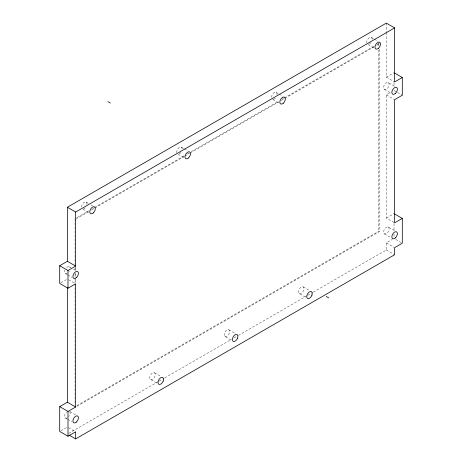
<?xml version="1.0" encoding="UTF-8"?>
<svg xmlns="http://www.w3.org/2000/svg" width="462" height="462" viewBox="0 0 462 462"><rect width="100%" height="100%" fill="white"/><g stroke="black" fill="none" stroke-linecap="round" stroke-linejoin="round"><path stroke-width="0.35" stroke-dasharray="2.31 1.73" d="M76.923 217.689L88.796 210.834M92.544 208.668L93.792 207.952M94.415 207.588L184.373 155.654M187.497 153.846L188.75 153.124M191.245 151.686L278.707 101.19M282.455 99.024L283.703 98.302M284.326 97.944L374.289 46.009M377.408 44.202L378.661 43.48L379.273 43.838L379.273 45.276M75.664 219.127L88.785 211.55M91.285 210.106L94.404 208.304M95.033 207.94L184.367 156.364M184.991 156.006L189.362 153.482M189.986 153.118L278.696 101.906M281.196 100.462L284.321 98.66M284.944 98.296L374.278 46.72M376.773 45.282L379.273 43.838M386.336 32.473L386.336 77.16L394.011 72.725M60.88 282.779L66.788 279.371M394.034 222.505L386.336 218.064L386.336 94.883L391.06 92.157M386.336 218.064L394.011 213.635M76.923 405.561L378.661 231.358L379.273 231.71L379.273 48.874M76.917 406.277L379.273 231.71M60.88 430.775L67.377 427.027M313.305 292.128L386.336 249.965L386.336 242.879L392.238 239.466M68.624 433.396L158.506 381.502M159.13 381.138L164.125 378.257M164.749 377.899L231.537 339.339M234.032 337.895L237.78 335.735M238.404 335.372L307.063 295.732M307.686 295.374L312.682 292.492M371.402 37.439L373.77 38.808M374.364 39.149L377.916 41.199M368.087 44.548L374.012 47.967M386.336 77.16L394.623 81.941M388.288 82.634A3.91 2.258 -60 0 1 387.052 88.687A3.91 2.258 -60 0 1 383.668 86.735A3.91 2.258 -60 0 1 388.288 82.634L395.391 86.74M394.011 90.448L396.968 92.157M397.563 92.504L402.298 95.236M384.378 89.403L390.892 93.162M386.336 94.883L394.623 99.665M276.241 92.383L278.609 93.751M279.198 94.092L282.75 96.142M272.921 99.492L278.846 102.91M388.288 227.085A3.91 2.258 -60 0 1 387.052 233.137A3.91 2.258 -60 0 1 383.668 231.185A3.91 2.258 -60 0 1 388.288 227.085L394.802 230.844M395.784 239.472L401.114 242.55M384.378 233.853L390.892 237.612M386.336 242.879L394.034 247.32M386.336 249.965L394.623 254.753M181.381 147.147L183.749 148.516M184.338 148.856L187.895 150.907M178.066 154.256L183.986 157.675M303.176 286.862L309.69 290.621M299.272 293.624A3.91 2.258 -60 0 0 303.176 291.372L303.615 290.459A3.91 2.258 -60 0 0 301.224 287.052A3.91 2.258 -60 0 0 298.827 293.22L305.78 297.389M86.215 202.09L88.583 203.459M90.95 204.828L92.729 205.85M82.9 209.199L88.82 212.618M228.811 329.793L235.915 333.899M224.902 336.561A3.91 2.258 -60 0 0 228.811 334.309L229.25 333.391A3.91 2.258 -60 0 0 226.854 329.989A3.91 2.258 -60 0 0 224.463 336.157L231.416 340.321M69.329 266.782L71.108 267.81M73.475 269.179L75.843 270.547M65.425 273.55L67.198 274.578M67.793 274.919L71.933 277.31M68.561 279.712L74.48 283.131M154.441 372.73L160.955 376.49M150.537 379.498A3.91 2.258 -60 0 0 154.441 377.24L154.88 376.328A3.91 2.258 -60 0 0 152.489 372.926A3.91 2.258 -60 0 0 150.098 379.088L157.045 383.258M69.924 411.578L76.432 415.338M65.425 418L67.198 419.028M67.793 419.369L71.933 421.76M68.561 427.708L75.075 431.468M394.011 82.652L394.011 86.908M394.011 223.556L394.011 230.648M394.011 234.194L394.011 238.444M386.336 23.1L386.336 31.751M378.661 43.48L378.661 46.362M378.661 49.96L378.661 231.358M75.664 267.354L75.664 270.23M75.664 273.111L75.664 276.709M75.664 279.591L75.664 283.189M75.052 218.769L75.052 264.836M75.052 267.717L75.052 270.599M75.052 274.197L75.052 277.073M75.052 277.795L75.052 282.831M75.052 283.553L75.052 405.203M69.768 411.642A3.91 2.258 -60 0 1 68.757 416.585M67.377 417.81A3.91 2.258 -60 0 1 64.64 416.614A3.91 2.258 -60 0 1 66.661 411.948M66.661 267.498A3.91 2.258 -60 0 1 70.045 267.804M69.329 271.298A3.91 2.258 -60 0 1 68.757 272.135M67.377 273.36A3.91 2.258 -60 0 1 64.986 269.952M176.715 152.72A3.91 2.258 -60 0 1 179.429 147.343A3.91 2.258 -60 0 1 182.138 149.59M180.96 152.298A3.91 2.258 -60 0 1 178.367 154.089M81.497 207.074A3.91 2.258 -60 0 1 84.534 202.142A3.91 2.258 -60 0 1 86.971 204.533M85.32 207.813A3.91 2.258 -60 0 1 83.206 209.032M271.523 97.361A3.91 2.258 -60 0 1 274.555 92.435A3.91 2.258 -60 0 1 276.992 94.825M275.34 98.106A3.91 2.258 -60 0 1 273.747 99.209M273.227 99.324A3.91 2.258 -60 0 1 272.747 99.307M366.741 43.012A3.91 2.258 -60 0 1 369.45 37.636A3.91 2.258 -60 0 1 372.158 39.882M370.986 42.591A3.91 2.258 -60 0 1 368.393 44.381"/><path stroke-width="0.69" d="M394.623 27.887L75.664 212.035L75.664 266.095L67.377 261.307L67.377 207.247L386.336 23.1L394.623 27.887L394.623 81.941L402.298 77.512L402.298 95.236L394.623 99.665L394.623 222.846L402.298 218.416L402.298 243.231L394.623 247.661L394.623 254.753L75.664 438.9L69.156 435.14M75.664 438.9L75.664 431.808L67.989 436.243L59.702 431.456L59.702 406.641L67.989 411.428L75.664 406.999L75.664 283.818L67.989 288.248L59.702 283.46L59.702 265.737L67.377 261.307M59.702 265.737L67.989 270.524L75.664 266.095M59.702 406.641L67.377 402.211L75.664 406.999M394.6 73.071L402.298 77.512M394.6 213.975L402.298 218.416M107.9 101.617L110.354 103.038M326.288 296.471L328.742 297.892M67.377 207.247L75.664 212.035M67.989 270.524L67.989 288.248M67.989 411.428L67.989 436.243M67.377 287.676L67.377 402.211M163.173 381.115L162.728 382.028A3.91 2.258 -60 0 1 158.824 384.286L158.385 383.876A3.91 2.258 -60 0 1 160.776 377.708A3.91 2.258 -60 0 1 163.173 381.115M237.537 338.178L237.098 339.091A3.91 2.258 -60 0 1 233.189 341.349L232.75 340.939A3.91 2.258 -60 0 1 235.146 334.771A3.91 2.258 -60 0 1 237.537 338.178M311.902 295.241L311.463 296.154A3.91 2.258 -60 0 1 307.559 298.412L307.12 298.007A3.91 2.258 -60 0 1 309.511 291.84A3.91 2.258 -60 0 1 311.902 295.241M395.339 237.924A3.91 2.258 -60 0 0 396.575 231.872A3.91 2.258 -60 0 0 391.955 235.972A3.91 2.258 -60 0 0 395.339 237.924M76.38 422.072A3.91 2.258 -60 0 0 77.622 416.019A3.91 2.258 -60 0 0 72.996 420.12A3.91 2.258 -60 0 0 76.38 422.072M76.38 277.622A3.91 2.258 -60 0 0 77.622 271.569A3.91 2.258 -60 0 0 72.996 275.67A3.91 2.258 -60 0 0 76.38 277.622M395.339 93.474A3.91 2.258 -60 0 0 396.575 87.422A3.91 2.258 -60 0 0 391.955 91.522A3.91 2.258 -60 0 0 395.339 93.474M378.453 48.279A3.91 2.258 -60 0 0 379.695 42.227A3.91 2.258 -60 0 0 375.069 46.327A3.91 2.258 -60 0 0 378.453 48.279M283.287 103.222A3.91 2.258 -60 0 0 284.528 97.17A3.91 2.258 -60 0 0 279.903 101.265A3.91 2.258 -60 0 0 283.287 103.222M188.432 157.987A3.91 2.258 -60 0 0 189.668 151.934A3.91 2.258 -60 0 0 185.048 156.035A3.91 2.258 -60 0 0 188.432 157.987M93.266 212.93A3.91 2.258 -60 0 0 94.502 206.878A3.91 2.258 -60 0 0 89.882 210.978A3.91 2.258 -60 0 0 93.266 212.93"/></g></svg>
